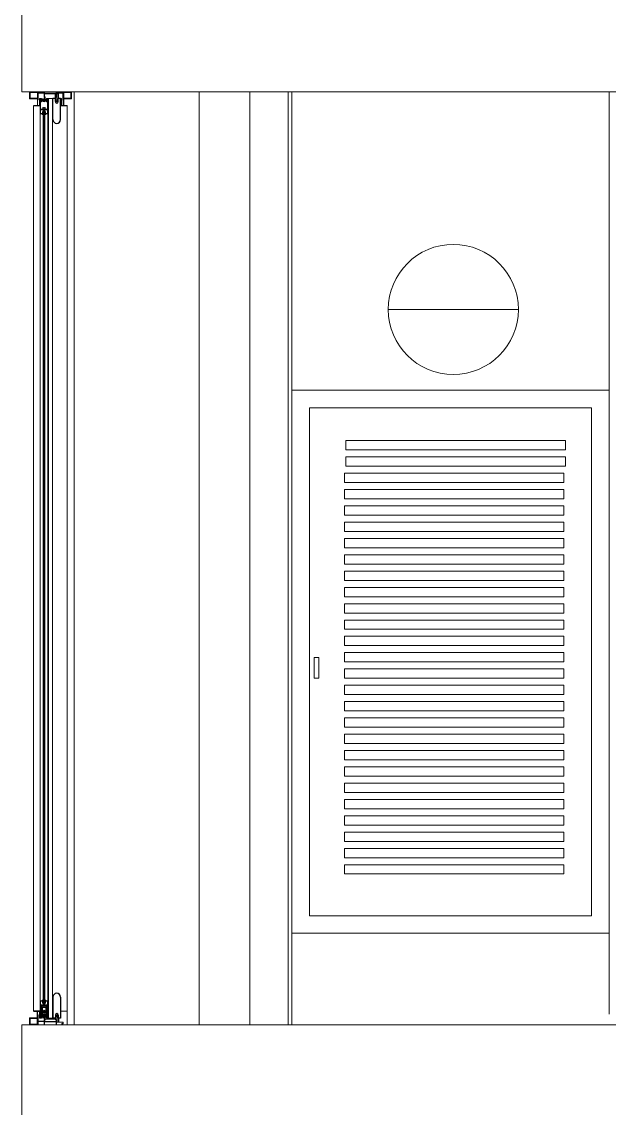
# Model space of a CAD drawing. Extents: x 1270 to 1442, y 932 to 1016.
# Drawn here: x 1407.748 to 1409.424, y 971.89 to 974.988 of the extents above; entities that cross this region are included whole.
import ezdxf

# ---------------------------------------------------------------- set-up
doc = ezdxf.new("R2010")
doc.units = 0
doc.header["$MEASUREMENT"] = 0
for name, color, linetype, lineweight in [('arquitecturapasito', 252, 'Continuous', 5), ('puertas', 34, 'Continuous', 9), ('ventanas', 4, 'Continuous', 9)]:
    doc.layers.add(name, color=color, linetype=linetype, lineweight=lineweight)
for name, color, linetype in [('GUIATAPA', 7, 'Continuous'), ('REFEREN', 1, 'Continuous'), ('VIDRIOS', 4, 'Continuous')]:
    doc.layers.add(name, color=color, linetype=linetype)

msp = doc.modelspace()

# ---------------------------------------------------------------- linework, layer by layer
at = {"layer": 'arquitecturapasito', "color": 252}
for p, q in [((1407.7484, 974.7879), (1407.7484, 975.1879)), ((1407.7484, 974.7879), (1418.9704, 974.7879)), ((1407.8983, 974.7879), (1407.8983, 972.1279)), ((1408.2545, 972.1279), (1408.2545, 974.7879)), ((1408.3983, 974.7879), (1408.3983, 972.1279)), ((1408.5085, 972.1279), (1408.5085, 974.7879)), ((1408.5185, 974.7879), (1408.5185, 972.1279)), ((1408.5186, 972.1279), (1408.5186, 974.7879)), ((1409.4235, 974.7879), (1409.4235, 972.1579)), ((1408.7935, 974.1676), (1409.1643, 974.1676)), ((1407.7484, 972.1279), (1418.9704, 972.1279)), ((1407.7484, 971.7279), (1407.7484, 972.1279))]:
    msp.add_line(p, q, dxfattribs=at)
msp.add_circle((1408.9789, 974.1676), 0.1854, dxfattribs=at)
at = {"layer": 'GUIATAPA'}
for p, q in [((1407.8375, 974.7088), (1407.8375, 974.7689)), ((1407.8442, 974.7689), (1407.8375, 974.7689)), ((1407.8442, 974.76), (1407.8442, 974.7689)), ((1407.8593, 974.7689), (1407.8525, 974.7689)), ((1407.8525, 974.76), (1407.8525, 974.7689)), ((1407.8593, 974.7088), (1407.8593, 974.7689)), ((1407.8375, 972.207), (1407.8375, 972.1469)), ((1407.8593, 972.207), (1407.8593, 972.1469)), ((1407.8442, 972.1557), (1407.8442, 972.1469)), ((1407.8525, 972.1557), (1407.8525, 972.1469)), ((1407.8442, 972.1469), (1407.8375, 972.1469)), ((1407.8593, 972.1469), (1407.8525, 972.1469))]:
    msp.add_line(p, q, dxfattribs=at)
for centre, radius, start, end in [((1407.8484, 974.76), 0.00415, 180, 0), ((1407.8484, 974.7088), 0.0109, 180, 0), ((1407.8484, 972.207), 0.0109, 0, 180), ((1407.8484, 972.1557), 0.00415, 0, 180)]:
    msp.add_arc(centre, radius, start, end, dxfattribs=at)
at = {"layer": 'puertas'}
for p, q in [((1408.5186, 972.3889), (1408.5186, 973.9373)), ((1408.5186, 973.9373), (1409.4228, 973.9373)), ((1409.4228, 972.3889), (1409.4228, 973.9373)), ((1408.5686, 972.4389), (1408.5686, 973.8873)), ((1408.5686, 973.8873), (1409.3728, 973.8873)), ((1409.3728, 972.4389), (1409.3728, 973.8873)), ((1408.6729, 973.7937), (1409.2983, 973.7937)), ((1408.6729, 973.7672), (1408.6729, 973.7937)), ((1409.2983, 973.7937), (1409.2983, 973.7672)), ((1409.2983, 973.7672), (1408.6729, 973.7672)), ((1408.6729, 973.7472), (1409.2983, 973.7472)), ((1408.6729, 973.7207), (1408.6729, 973.7472)), ((1409.2983, 973.7472), (1409.2983, 973.7207)), ((1408.6683, 973.7007), (1409.2937, 973.7007)), ((1408.6683, 973.6742), (1408.6683, 973.7007)), ((1409.2983, 973.7207), (1408.6729, 973.7207)), ((1409.2937, 973.7007), (1409.2937, 973.6742)), ((1409.2937, 973.6742), (1408.6683, 973.6742)), ((1408.6683, 973.6542), (1409.2937, 973.6542)), ((1408.6683, 973.6277), (1408.6683, 973.6542)), ((1409.2937, 973.6542), (1409.2937, 973.6277)), ((1409.2937, 973.6277), (1408.6683, 973.6277)), ((1408.6683, 973.6077), (1409.2937, 973.6077)), ((1408.6683, 973.5812), (1408.6683, 973.6077)), ((1409.2937, 973.6077), (1409.2937, 973.5812)), ((1409.2937, 973.5812), (1408.6683, 973.5812)), ((1408.6683, 973.5612), (1409.2937, 973.5612)), ((1408.6683, 973.5347), (1408.6683, 973.5612)), ((1409.2937, 973.5612), (1409.2937, 973.5347)), ((1409.2937, 973.5347), (1408.6683, 973.5347)), ((1408.6683, 973.5147), (1409.2937, 973.5147)), ((1408.6683, 973.4882), (1408.6683, 973.5147)), ((1409.2937, 973.5147), (1409.2937, 973.4882)), ((1409.2937, 973.4882), (1408.6683, 973.4882)), ((1408.6683, 973.4682), (1409.2937, 973.4682)), ((1408.6683, 973.4417), (1408.6683, 973.4682)), ((1409.2937, 973.4682), (1409.2937, 973.4417)), ((1409.2937, 973.4417), (1408.6683, 973.4417)), ((1408.6683, 973.4217), (1409.2937, 973.4217)), ((1408.6683, 973.3951), (1408.6683, 973.4217)), ((1409.2937, 973.3951), (1408.6683, 973.3951)), ((1409.2937, 973.4217), (1409.2937, 973.3951)), ((1408.6683, 973.3751), (1409.2937, 973.3751)), ((1408.6683, 973.3486), (1408.6683, 973.3751)), ((1409.2937, 973.3751), (1409.2937, 973.3486)), ((1409.2937, 973.3486), (1408.6683, 973.3486)), ((1408.6683, 973.3286), (1409.2937, 973.3286)), ((1408.6683, 973.3021), (1408.6683, 973.3286)), ((1409.2937, 973.3021), (1408.6683, 973.3021)), ((1409.2937, 973.3286), (1409.2937, 973.3021)), ((1408.6683, 973.2821), (1409.2937, 973.2821)), ((1408.6683, 973.2556), (1408.6683, 973.2821)), ((1409.2937, 973.2821), (1409.2937, 973.2556)), ((1409.2937, 973.2556), (1408.6683, 973.2556)), ((1408.6683, 973.2356), (1409.2937, 973.2356)), ((1408.6683, 973.2091), (1408.6683, 973.2356)), ((1409.2937, 973.2091), (1408.6683, 973.2091)), ((1409.2937, 973.2356), (1409.2937, 973.2091)), ((1408.5825, 973.1755), (1408.595, 973.1755)), ((1408.5825, 973.1164), (1408.5825, 973.1755)), ((1408.595, 973.1755), (1408.595, 973.1164)), ((1408.6683, 973.1891), (1409.2937, 973.1891)), ((1408.6683, 973.1626), (1408.6683, 973.1891)), ((1409.2937, 973.1891), (1409.2937, 973.1626)), ((1409.2937, 973.1626), (1408.6683, 973.1626)), ((1408.595, 973.1164), (1408.5825, 973.1164)), ((1408.6683, 973.1426), (1409.2937, 973.1426)), ((1408.6683, 973.1161), (1408.6683, 973.1426)), ((1409.2937, 973.1161), (1408.6683, 973.1161)), ((1409.2937, 973.1426), (1409.2937, 973.1161)), ((1408.6683, 973.0961), (1409.2937, 973.0961)), ((1408.6683, 973.0696), (1408.6683, 973.0961)), ((1409.2937, 973.0961), (1409.2937, 973.0696)), ((1409.2937, 973.0696), (1408.6683, 973.0696)), ((1408.6683, 973.0496), (1409.2937, 973.0496)), ((1408.6683, 973.0231), (1408.6683, 973.0496)), ((1409.2937, 973.0231), (1408.6683, 973.0231)), ((1409.2937, 973.0496), (1409.2937, 973.0231)), ((1408.6683, 973.0031), (1409.2937, 973.0031)), ((1408.6683, 972.9766), (1408.6683, 973.0031)), ((1409.2937, 973.0031), (1409.2937, 972.9766)), ((1409.2937, 972.9766), (1408.6683, 972.9766)), ((1408.6683, 972.9566), (1409.2937, 972.9566)), ((1408.6683, 972.9301), (1408.6683, 972.9566)), ((1409.2937, 972.9301), (1408.6683, 972.9301)), ((1409.2937, 972.9566), (1409.2937, 972.9301)), ((1408.6683, 972.9101), (1409.2937, 972.9101)), ((1408.6683, 972.8836), (1408.6683, 972.9101)), ((1409.2937, 972.9101), (1409.2937, 972.8836)), ((1409.2937, 972.8836), (1408.6683, 972.8836)), ((1408.6683, 972.8636), (1409.2937, 972.8636)), ((1408.6683, 972.8371), (1408.6683, 972.8636)), ((1409.2937, 972.8371), (1408.6683, 972.8371)), ((1409.2937, 972.8636), (1409.2937, 972.8371)), ((1408.6683, 972.8171), (1409.2937, 972.8171)), ((1408.6683, 972.7906), (1408.6683, 972.8171)), ((1409.2937, 972.8171), (1409.2937, 972.7906)), ((1409.2937, 972.7906), (1408.6683, 972.7906)), ((1408.6683, 972.7706), (1409.2937, 972.7706)), ((1408.6683, 972.744), (1408.6683, 972.7706)), ((1409.2937, 972.744), (1408.6683, 972.744)), ((1409.2937, 972.7706), (1409.2937, 972.744)), ((1408.6683, 972.724), (1409.2937, 972.724)), ((1408.6683, 972.6975), (1408.6683, 972.724)), ((1409.2937, 972.724), (1409.2937, 972.6975)), ((1409.2937, 972.6975), (1408.6683, 972.6975)), ((1408.6683, 972.6775), (1409.2937, 972.6775)), ((1408.6683, 972.651), (1408.6683, 972.6775)), ((1409.2937, 972.651), (1408.6683, 972.651)), ((1409.2937, 972.6775), (1409.2937, 972.651)), ((1408.6683, 972.631), (1409.2937, 972.631)), ((1408.6683, 972.6045), (1408.6683, 972.631)), ((1409.2937, 972.631), (1409.2937, 972.6045)), ((1409.2937, 972.6045), (1408.6683, 972.6045)), ((1408.6683, 972.5845), (1409.2937, 972.5845)), ((1408.6683, 972.558), (1408.6683, 972.5845)), ((1409.2937, 972.558), (1408.6683, 972.558)), ((1409.2937, 972.5845), (1409.2937, 972.558)), ((1409.3728, 972.4389), (1408.5686, 972.4389)), ((1409.4228, 972.3889), (1408.5186, 972.3889))]:
    msp.add_line(p, q, dxfattribs=at)
at = {"layer": 'REFEREN'}
for p, q in [((1407.8025, 974.7676), (1407.8025, 974.7607)), ((1407.8033, 974.7676), (1407.8025, 974.7676)), ((1407.8025, 974.7607), (1407.8033, 974.7607)), ((1407.8033, 974.7607), (1407.8033, 974.7676)), ((1407.8204, 974.7607), (1407.8204, 974.7676)), ((1407.8204, 974.7676), (1407.8212, 974.7676)), ((1407.8212, 974.7607), (1407.8204, 974.7607)), ((1407.8212, 974.7676), (1407.8212, 974.7607)), ((1407.8025, 972.1551), (1407.8025, 972.1482)), ((1407.8033, 972.1551), (1407.8025, 972.1551)), ((1407.8033, 972.1482), (1407.8033, 972.1551)), ((1407.8204, 972.1482), (1407.8204, 972.1551)), ((1407.8204, 972.1551), (1407.8212, 972.1551)), ((1407.8212, 972.1551), (1407.8212, 972.1482)), ((1407.8025, 972.1482), (1407.8033, 972.1482)), ((1407.8212, 972.1482), (1407.8204, 972.1482))]:
    msp.add_line(p, q, dxfattribs=at)
for centre, radius, start, end in [((1407.8057, 974.7721), 0.00597, 246.6273, 303.8996), ((1407.8057, 974.7719), 0.00597, 246.6273, 303.8996), ((1407.8057, 974.7715), 0.00597, 246.6273, 303.8996), ((1407.8059, 974.7752), 0.00977, 254.835, 288.7448), ((1407.8058, 974.7773), 0.0122, 258.1832, 285.2584), ((1407.8055, 974.7805), 0.0155, 262.2061, 283.141), ((1407.8061, 974.7863), 0.0216, 262.7637, 277.9281), ((1407.8063, 974.8307), 0.0663, 267.4255, 272.3498), ((1407.839, 976.8997), 2.1358, 269.0443, 269.197), ((1407.8053, 974.6976), 0.0663, 86.7939, 91.7169), ((1407.8052, 974.748), 0.0153, 75.5606, 96.9965), ((1407.8058, 974.7552), 0.00798, 66.1874, 108.0388), ((1407.8058, 974.7531), 0.00979, 70.4331, 104.2887), ((1407.8057, 974.7567), 0.00597, 56.1004, 113.3727), ((1407.8057, 974.7565), 0.00597, 56.1004, 113.3727), ((1407.8057, 974.7562), 0.00597, 56.1004, 113.3727), ((1407.8057, 974.7418), 0.0218, 81.2955, 96.1858), ((1407.8181, 974.7721), 0.00597, 236.1004, 293.3727), ((1407.8181, 974.7719), 0.00597, 236.1004, 293.3727), ((1407.8181, 974.7715), 0.00597, 236.1004, 293.3727), ((1407.8179, 974.7752), 0.00977, 251.2552, 285.165), ((1407.8179, 974.7773), 0.0122, 254.7416, 281.8168), ((1407.8177, 974.7863), 0.0216, 262.0719, 277.2363), ((1407.8175, 974.8307), 0.0663, 267.6502, 272.5745), ((1407.7848, 976.8997), 2.1358, 270.803, 270.9557), ((1407.8185, 974.6976), 0.0663, 88.2831, 93.2061), ((1407.818, 974.7418), 0.0218, 83.8142, 98.7045), ((1407.8186, 974.748), 0.0153, 83.0035, 104.4394), ((1407.818, 974.7552), 0.00798, 71.9612, 113.8126), ((1407.818, 974.7531), 0.00979, 75.7113, 109.5669), ((1407.8181, 974.7567), 0.00597, 66.6273, 123.8996), ((1407.8181, 974.7565), 0.00597, 66.6273, 123.8996), ((1407.8181, 974.7562), 0.00597, 66.6273, 123.8996), ((1407.8183, 974.7805), 0.0155, 256.859, 277.7939), ((1407.8057, 972.1596), 0.00597, 246.6273, 303.8996), ((1407.8057, 972.1594), 0.00597, 246.6273, 303.8996), ((1407.8057, 972.159), 0.00597, 246.6273, 303.8996), ((1407.8059, 972.1627), 0.00977, 254.835, 288.7448), ((1407.8058, 972.1648), 0.0122, 258.1832, 285.2584), ((1407.8055, 972.168), 0.0155, 262.2061, 283.141), ((1407.8061, 972.1738), 0.0216, 262.7637, 277.9281), ((1407.8063, 972.2182), 0.0663, 267.4255, 272.3498), ((1407.839, 974.2872), 2.1358, 269.0443, 269.197), ((1407.8181, 972.1596), 0.00597, 236.1004, 293.3727), ((1407.8181, 972.1594), 0.00597, 236.1004, 293.3727), ((1407.8181, 972.159), 0.00597, 236.1004, 293.3727), ((1407.8179, 972.1627), 0.00977, 251.2552, 285.165), ((1407.8179, 972.1648), 0.0122, 254.7416, 281.8168), ((1407.8177, 972.1738), 0.0216, 262.0719, 277.2363), ((1407.8175, 972.2182), 0.0663, 267.6502, 272.5745), ((1407.7848, 974.2872), 2.1358, 270.803, 270.9557), ((1407.8183, 972.168), 0.0155, 256.859, 277.7939), ((1407.8053, 972.0851), 0.0663, 86.7939, 91.7169), ((1407.8052, 972.1355), 0.0153, 75.5606, 96.9965), ((1407.8058, 972.1427), 0.00798, 66.1874, 108.0388), ((1407.8058, 972.1406), 0.00979, 70.4331, 104.2887), ((1407.8057, 972.1442), 0.00597, 56.1004, 113.3727), ((1407.8057, 972.144), 0.00597, 56.1004, 113.3727), ((1407.8057, 972.1437), 0.00597, 56.1004, 113.3727), ((1407.8057, 972.1293), 0.0218, 81.2955, 96.1858), ((1407.8185, 972.0851), 0.0663, 88.2831, 93.2061), ((1407.818, 972.1293), 0.0218, 83.8142, 98.7045), ((1407.8186, 972.1355), 0.0153, 83.0035, 104.4394), ((1407.818, 972.1427), 0.00798, 71.9612, 113.8126), ((1407.818, 972.1406), 0.00979, 75.7113, 109.5669), ((1407.8181, 972.1442), 0.00597, 66.6273, 123.8996), ((1407.8181, 972.144), 0.00597, 66.6273, 123.8996), ((1407.8181, 972.1437), 0.00597, 66.6273, 123.8996)]:
    msp.add_arc(centre, radius, start, end, dxfattribs=at)
at = {"layer": 'ventanas'}
for p, q in [((1407.7701, 974.7879), (1407.7701, 974.7696)), ((1407.7701, 974.7879), (1407.7934, 974.7879)), ((1407.7721, 974.7859), (1407.7721, 974.7699)), ((1407.7721, 974.7859), (1407.7934, 974.7859)), ((1407.8682, 974.7879), (1407.7934, 974.7879)), ((1407.7934, 974.7859), (1407.7934, 974.7699)), ((1407.8669, 974.7879), (1407.8669, 974.7494)), ((1407.8901, 974.7879), (1407.8682, 974.7879)), ((1407.8682, 974.7859), (1407.8682, 974.7699)), ((1407.8881, 974.7859), (1407.8682, 974.7859)), ((1407.8881, 974.7859), (1407.8881, 974.7699)), ((1407.8901, 974.7879), (1407.8901, 974.7696)), ((1407.7719, 974.7679), (1407.7934, 974.7679)), ((1407.7721, 974.7699), (1407.7934, 974.7699)), ((1407.7934, 974.7679), (1407.7934, 974.7494)), ((1407.7987, 974.7679), (1407.7987, 974.7504)), ((1407.8002, 974.7689), (1407.7997, 974.7689)), ((1407.8007, 974.7689), (1407.8002, 974.7689)), ((1407.8002, 974.7479), (1407.8002, 974.7689)), ((1407.8007, 974.7689), (1407.8007, 974.5827)), ((1407.8231, 974.7689), (1407.8231, 974.5827)), ((1407.8231, 974.7689), (1407.8244, 974.7689)), ((1407.8244, 974.7689), (1407.8244, 974.5827)), ((1407.8244, 974.7689), (1407.8442, 974.7689)), ((1407.8359, 974.7689), (1407.8359, 974.5827)), ((1407.8434, 974.7824), (1407.8534, 974.7824)), ((1407.8434, 974.7689), (1407.8434, 974.7824)), ((1407.8451, 974.7575), (1407.8451, 974.7824)), ((1407.8517, 974.7575), (1407.8517, 974.7824)), ((1407.8534, 974.7689), (1407.8534, 974.7824)), ((1407.8601, 974.7689), (1407.8593, 974.7689)), ((1407.8601, 974.7689), (1407.8601, 974.7479)), ((1407.8601, 974.7689), (1407.8606, 974.7689)), ((1407.8616, 974.7679), (1407.8616, 974.7504)), ((1407.8881, 974.7699), (1407.8682, 974.7699)), ((1407.8682, 974.7679), (1407.8682, 974.7494)), ((1407.8883, 974.7679), (1407.8682, 974.7679)), ((1407.7824, 974.7479), (1407.7824, 974.5827)), ((1407.8002, 974.7479), (1407.7824, 974.7479)), ((1407.8002, 974.7479), (1407.7824, 974.7479)), ((1407.7977, 974.7494), (1407.7834, 974.7494)), ((1407.8066, 974.7249), (1407.8059, 974.7249)), ((1407.8064, 974.7262), (1407.8066, 974.7262)), ((1407.8071, 974.7257), (1407.8071, 974.7254)), ((1407.8142, 974.7339), (1407.8096, 974.7339)), ((1407.8167, 974.7254), (1407.8167, 974.7257)), ((1407.8172, 974.7262), (1407.8174, 974.7262)), ((1407.8179, 974.7249), (1407.8172, 974.7249)), ((1407.8601, 974.7479), (1407.8779, 974.7479)), ((1407.8626, 974.7494), (1407.8769, 974.7494)), ((1407.8779, 974.7479), (1407.8779, 974.5827)), ((1407.7824, 974.5827), (1407.7824, 974.0572)), ((1407.8007, 974.5827), (1407.8007, 974.0572)), ((1407.8231, 974.5827), (1407.8231, 974.0572)), ((1407.8244, 974.5827), (1407.8244, 974.0572)), ((1407.8359, 974.5827), (1407.8359, 974.0572)), ((1407.8779, 974.5827), (1407.8779, 974.0572)), ((1407.7824, 974.0572), (1407.7824, 972.717)), ((1407.8007, 974.0572), (1407.8007, 972.717)), ((1407.8231, 974.0572), (1407.8231, 972.717)), ((1407.8244, 974.0572), (1407.8244, 972.717)), ((1407.8359, 974.0572), (1407.8359, 972.717)), ((1407.8779, 974.0572), (1407.8779, 972.717)), ((1407.7824, 972.717), (1407.7824, 972.1679)), ((1407.8007, 972.717), (1407.8007, 972.2805)), ((1407.8231, 972.717), (1407.8231, 972.2805)), ((1407.8244, 972.717), (1407.8244, 972.1469)), ((1407.8359, 972.717), (1407.8359, 972.1469)), ((1407.8779, 972.717), (1407.8779, 972.1279)), ((1407.7824, 972.2805), (1407.7824, 972.1675)), ((1407.8007, 972.2805), (1407.8007, 972.1469)), ((1407.8231, 972.2805), (1407.8231, 972.1469)), ((1407.8066, 972.1965), (1407.8059, 972.1965)), ((1407.8064, 972.1952), (1407.8066, 972.1952)), ((1407.8071, 972.1957), (1407.8071, 972.196)), ((1407.8142, 972.1875), (1407.8096, 972.1875)), ((1407.8167, 972.196), (1407.8167, 972.1957)), ((1407.8179, 972.1965), (1407.8172, 972.1965)), ((1407.8172, 972.1952), (1407.8174, 972.1952)), ((1407.8002, 972.1679), (1407.7824, 972.1679)), ((1407.8002, 972.1679), (1407.7824, 972.1679)), ((1407.7824, 972.1679), (1407.7824, 972.1674)), ((1407.7977, 972.1664), (1407.7834, 972.1664)), ((1407.7921, 972.1279), (1407.7921, 972.1664)), ((1407.7934, 972.1279), (1407.7934, 972.1664)), ((1407.7987, 972.1479), (1407.7987, 972.1654)), ((1407.8002, 972.1469), (1407.8002, 972.1679)), ((1407.8002, 972.1469), (1407.8002, 972.1679)), ((1407.8452, 972.1546), (1407.8452, 972.1427)), ((1407.8516, 972.1546), (1407.8516, 972.1366)), ((1407.8593, 972.1669), (1407.8779, 972.1669)), ((1407.7701, 972.1279), (1407.7701, 972.1462)), ((1407.7701, 972.1279), (1407.7921, 972.1279)), ((1407.7719, 972.1479), (1407.7921, 972.1479)), ((1407.7721, 972.1299), (1407.7721, 972.1459)), ((1407.7721, 972.1459), (1407.7921, 972.1459)), ((1407.7721, 972.1299), (1407.7921, 972.1299)), ((1407.8682, 972.1279), (1407.7921, 972.1279)), ((1407.8006, 972.1469), (1407.7994, 972.1469)), ((1407.8015, 972.1469), (1407.7994, 972.1469)), ((1407.8002, 972.1469), (1407.7997, 972.1469)), ((1407.8007, 972.1469), (1407.8002, 972.1469)), ((1407.8002, 972.1469), (1407.8006, 972.1469)), ((1407.8139, 972.1417), (1407.8139, 972.1386)), ((1407.815, 972.1426), (1407.814, 972.1419)), ((1407.8142, 972.1383), (1407.846, 972.137)), ((1407.845, 972.1439), (1407.8152, 972.1439)), ((1407.8152, 972.1439), (1407.8152, 972.1431)), ((1407.8223, 972.1469), (1407.8244, 972.1469)), ((1407.8359, 972.1469), (1407.8244, 972.1469)), ((1407.8375, 972.1469), (1407.8359, 972.1469)), ((1407.843, 972.1469), (1407.843, 972.1439)), ((1407.845, 972.1431), (1407.845, 972.1439)), ((1407.8463, 972.1419), (1407.8452, 972.1426)), ((1407.8463, 972.1373), (1407.8463, 972.1417)), ((1407.8538, 972.1469), (1407.8538, 972.1364)), ((1407.8629, 972.1279), (1407.8779, 972.1279))]:
    msp.add_line(p, q, dxfattribs=at)
at = {"layer": 'ventanas', "color": 7}
for p, q in [((1407.7936, 974.7651), (1407.7936, 974.7874)), ((1407.7941, 974.7879), (1407.7944, 974.7879)), ((1407.7949, 974.7874), (1407.7949, 974.7859)), ((1407.7954, 974.7854), (1407.8119, 974.7854)), ((1407.8124, 974.7859), (1407.8124, 974.7874)), ((1407.8129, 974.7879), (1407.8132, 974.7879)), ((1407.8137, 974.7874), (1407.8137, 974.7844)), ((1407.8465, 974.7844), (1407.8465, 974.7874)), ((1407.847, 974.7879), (1407.8473, 974.7879)), ((1407.8478, 974.7874), (1407.8478, 974.7859)), ((1407.8483, 974.7854), (1407.8649, 974.7854)), ((1407.8654, 974.7859), (1407.8654, 974.7874)), ((1407.8659, 974.7879), (1407.8662, 974.7879)), ((1407.8667, 974.7874), (1407.8667, 974.7651)), ((1407.7944, 974.7646), (1407.7941, 974.7646)), ((1407.7949, 974.7836), (1407.7949, 974.7651)), ((1407.8119, 974.7841), (1407.7954, 974.7841)), ((1407.801, 974.7684), (1407.801, 974.7254)), ((1407.8041, 974.7689), (1407.8015, 974.7689)), ((1407.8023, 974.7609), (1407.8023, 974.7674)), ((1407.8023, 974.7394), (1407.8023, 974.7589)), ((1407.8028, 974.7679), (1407.8031, 974.7679)), ((1407.8031, 974.7604), (1407.8028, 974.7604)), ((1407.8028, 974.7594), (1407.8041, 974.7594)), ((1407.8036, 974.7674), (1407.8036, 974.7669)), ((1407.8036, 974.7614), (1407.8036, 974.7609)), ((1407.8046, 974.7669), (1407.8046, 974.7684)), ((1407.8046, 974.7599), (1407.8046, 974.7614)), ((1407.8087, 974.7607), (1407.8087, 974.7682)), ((1407.8119, 974.7596), (1407.8087, 974.7607)), ((1407.8091, 974.7686), (1407.8096, 974.7686)), ((1407.81, 974.7682), (1407.81, 974.7655)), ((1407.8102, 974.7651), (1407.8107, 974.7647)), ((1407.815, 974.7607), (1407.8119, 974.7596)), ((1407.8124, 974.7735), (1407.8124, 974.7836)), ((1407.8136, 974.7722), (1407.8126, 974.7732)), ((1407.8131, 974.7647), (1407.8136, 974.7651)), ((1407.8137, 974.7821), (1407.8137, 974.7741)), ((1407.8137, 974.7655), (1407.8137, 974.7718)), ((1407.8139, 974.7737), (1407.8149, 974.7727)), ((1407.8142, 974.7839), (1407.846, 974.7839)), ((1407.846, 974.7826), (1407.8142, 974.7826)), ((1407.815, 974.7724), (1407.815, 974.7607)), ((1407.8192, 974.7684), (1407.8192, 974.7669)), ((1407.8192, 974.7614), (1407.8192, 974.7599)), ((1407.8223, 974.7689), (1407.8197, 974.7689)), ((1407.8197, 974.7594), (1407.821, 974.7594)), ((1407.8202, 974.7669), (1407.8202, 974.7674)), ((1407.8202, 974.7609), (1407.8202, 974.7614)), ((1407.8207, 974.7679), (1407.821, 974.7679)), ((1407.821, 974.7604), (1407.8207, 974.7604)), ((1407.8215, 974.7674), (1407.8215, 974.7609)), ((1407.8215, 974.7589), (1407.8215, 974.7394)), ((1407.8228, 974.7254), (1407.8228, 974.7684)), ((1407.8452, 974.7607), (1407.8452, 974.7724)), ((1407.8484, 974.7596), (1407.8452, 974.7607)), ((1407.8454, 974.7727), (1407.8464, 974.7737)), ((1407.8465, 974.7741), (1407.8465, 974.7821)), ((1407.8465, 974.7718), (1407.8465, 974.7655)), ((1407.8477, 974.7732), (1407.8467, 974.7722)), ((1407.8467, 974.7651), (1407.8472, 974.7647)), ((1407.8478, 974.7836), (1407.8478, 974.7735)), ((1407.8649, 974.7841), (1407.8483, 974.7841)), ((1407.8515, 974.7607), (1407.8484, 974.7596)), ((1407.8496, 974.7647), (1407.8501, 974.7651)), ((1407.8502, 974.7655), (1407.8502, 974.7682)), ((1407.8506, 974.7686), (1407.8511, 974.7686)), ((1407.8515, 974.7682), (1407.8515, 974.7607)), ((1407.8654, 974.7651), (1407.8654, 974.7836)), ((1407.8662, 974.7646), (1407.8659, 974.7646)), ((1407.8015, 974.7249), (1407.8066, 974.7249)), ((1407.8023, 974.7267), (1407.8023, 974.7364)), ((1407.808, 974.7389), (1407.8028, 974.7389)), ((1407.8028, 974.7369), (1407.8114, 974.7369)), ((1407.8066, 974.7262), (1407.8028, 974.7262)), ((1407.8071, 974.7254), (1407.8071, 974.7257)), ((1407.8085, 974.741), (1407.8085, 974.7394)), ((1407.8101, 974.7434), (1407.8097, 974.7434)), ((1407.8098, 974.7394), (1407.8098, 974.741)), ((1407.8135, 974.7389), (1407.8103, 974.7389)), ((1407.8117, 974.737), (1407.8119, 974.7372)), ((1407.8119, 974.7372), (1407.8121, 974.737)), ((1407.8124, 974.7369), (1407.821, 974.7369)), ((1407.8141, 974.7434), (1407.8137, 974.7434)), ((1407.814, 974.741), (1407.814, 974.7394)), ((1407.8153, 974.7394), (1407.8153, 974.741)), ((1407.821, 974.7389), (1407.8158, 974.7389)), ((1407.8167, 974.7257), (1407.8167, 974.7254)), ((1407.821, 974.7262), (1407.8172, 974.7262)), ((1407.8172, 974.7249), (1407.8223, 974.7249)), ((1407.8215, 974.7364), (1407.8215, 974.7267)), ((1407.801, 972.196), (1407.801, 972.1474)), ((1407.8066, 972.1965), (1407.8015, 972.1965)), ((1407.8023, 972.185), (1407.8023, 972.1947)), ((1407.8028, 972.1952), (1407.8065, 972.1952)), ((1407.8114, 972.1845), (1407.8028, 972.1845)), ((1407.8065, 972.1952), (1407.8066, 972.1952)), ((1407.8071, 972.1957), (1407.8071, 972.196)), ((1407.8119, 972.1842), (1407.8117, 972.1844)), ((1407.8121, 972.1844), (1407.8119, 972.1842)), ((1407.821, 972.1845), (1407.8124, 972.1845)), ((1407.8167, 972.196), (1407.8167, 972.1957)), ((1407.8223, 972.1965), (1407.8172, 972.1965)), ((1407.8172, 972.1952), (1407.821, 972.1952)), ((1407.8215, 972.1947), (1407.8215, 972.185)), ((1407.8228, 972.1474), (1407.8228, 972.196)), ((1407.7936, 972.1284), (1407.7936, 972.1557)), ((1407.7941, 972.1562), (1407.7944, 972.1562)), ((1407.7949, 972.1557), (1407.7949, 972.1395)), ((1407.8023, 972.1814), (1407.8023, 972.182)), ((1407.8023, 972.1569), (1407.8023, 972.1794)), ((1407.8023, 972.1484), (1407.8023, 972.1549)), ((1407.8028, 972.1825), (1407.808, 972.1825)), ((1407.8035, 972.1809), (1407.8028, 972.1809)), ((1407.8028, 972.1799), (1407.8035, 972.1799)), ((1407.8041, 972.1564), (1407.8028, 972.1564)), ((1407.8028, 972.1554), (1407.8031, 972.1554)), ((1407.8036, 972.1549), (1407.8036, 972.1544)), ((1407.804, 972.1804), (1407.804, 972.1804)), ((1407.8046, 972.1544), (1407.8046, 972.1559)), ((1407.8085, 972.182), (1407.8085, 972.1804)), ((1407.8087, 972.155), (1407.8119, 972.1562)), ((1407.8087, 972.1476), (1407.8087, 972.155)), ((1407.8097, 972.178), (1407.8101, 972.178)), ((1407.8098, 972.1804), (1407.8098, 972.182)), ((1407.8103, 972.1825), (1407.8135, 972.1825)), ((1407.8119, 972.1562), (1407.815, 972.155)), ((1407.8137, 972.178), (1407.8141, 972.178)), ((1407.814, 972.182), (1407.814, 972.1804)), ((1407.815, 972.155), (1407.815, 972.1434)), ((1407.8153, 972.1804), (1407.8153, 972.182)), ((1407.8158, 972.1825), (1407.821, 972.1825)), ((1407.8192, 972.1559), (1407.8192, 972.1544)), ((1407.821, 972.1564), (1407.8197, 972.1564)), ((1407.8198, 972.1804), (1407.8198, 972.1804)), ((1407.8202, 972.1544), (1407.8202, 972.1549)), ((1407.821, 972.1809), (1407.8203, 972.1809)), ((1407.8203, 972.1799), (1407.821, 972.1799)), ((1407.8207, 972.1554), (1407.821, 972.1554)), ((1407.8215, 972.182), (1407.8215, 972.1814)), ((1407.8215, 972.1794), (1407.8215, 972.1569)), ((1407.8215, 972.1549), (1407.8215, 972.1484)), ((1407.8452, 972.155), (1407.8484, 972.1562)), ((1407.8452, 972.1434), (1407.8452, 972.155)), ((1407.8484, 972.1562), (1407.8515, 972.155)), ((1407.8515, 972.155), (1407.8515, 972.1476)), ((1407.7961, 972.1279), (1407.7941, 972.1279)), ((1407.7949, 972.1372), (1407.7949, 972.1297)), ((1407.7954, 972.139), (1407.8119, 972.1383)), ((1407.812, 972.137), (1407.7954, 972.1377)), ((1407.7954, 972.1292), (1407.7961, 972.1292)), ((1407.7966, 972.1287), (1407.7966, 972.1284)), ((1407.8015, 972.1469), (1407.8041, 972.1469)), ((1407.8031, 972.1479), (1407.8028, 972.1479)), ((1407.8036, 972.1489), (1407.8036, 972.1484)), ((1407.8046, 972.1474), (1407.8046, 972.1489)), ((1407.8096, 972.1472), (1407.8091, 972.1472)), ((1407.81, 972.1502), (1407.81, 972.1476)), ((1407.8107, 972.1511), (1407.8102, 972.1506)), ((1407.8124, 972.1388), (1407.8124, 972.1422)), ((1407.8124, 972.1284), (1407.8124, 972.1365)), ((1407.8126, 972.1426), (1407.8136, 972.1436)), ((1407.8132, 972.1279), (1407.8129, 972.1279)), ((1407.8136, 972.1506), (1407.8131, 972.1511)), ((1407.8137, 972.1439), (1407.8137, 972.1502)), ((1407.8137, 972.1417), (1407.8137, 972.1387)), ((1407.8137, 972.1364), (1407.8137, 972.1284)), ((1407.8149, 972.143), (1407.8139, 972.142)), ((1407.8142, 972.1382), (1407.846, 972.1369)), ((1407.8461, 972.1356), (1407.8143, 972.1369)), ((1407.8192, 972.1489), (1407.8192, 972.1474)), ((1407.8197, 972.1469), (1407.8223, 972.1469)), ((1407.8202, 972.1484), (1407.8202, 972.1489)), ((1407.821, 972.1479), (1407.8207, 972.1479)), ((1407.8464, 972.142), (1407.8454, 972.143)), ((1407.8465, 972.1502), (1407.8465, 972.1439)), ((1407.8465, 972.1374), (1407.8465, 972.1417)), ((1407.8465, 972.1284), (1407.8465, 972.1351)), ((1407.8472, 972.1511), (1407.8467, 972.1506)), ((1407.8467, 972.1436), (1407.8477, 972.1426)), ((1407.8473, 972.1279), (1407.847, 972.1279)), ((1407.8478, 972.1422), (1407.8478, 972.1373)), ((1407.8478, 972.135), (1407.8478, 972.1284)), ((1407.8483, 972.1368), (1407.8662, 972.1359)), ((1407.8649, 972.1345), (1407.8484, 972.1355)), ((1407.8501, 972.1506), (1407.8496, 972.1511)), ((1407.8502, 972.1476), (1407.8502, 972.1502)), ((1407.8511, 972.1472), (1407.8506, 972.1472)), ((1407.8624, 972.1284), (1407.8624, 972.1317)), ((1407.8629, 972.1322), (1407.8649, 972.1322)), ((1407.8632, 972.1279), (1407.8629, 972.1279)), ((1407.8637, 972.1279), (1407.8637, 972.1279)), ((1407.8662, 972.1309), (1407.8642, 972.1309)), ((1407.8654, 972.1327), (1407.8654, 972.134)), ((1407.8667, 972.1354), (1407.8667, 972.1314))]:
    msp.add_line(p, q, dxfattribs=at)
at = {"layer": 'ventanas', "linetype": 'Continuous'}
for p, q in [((1407.7987, 974.7678), (1407.7998, 974.7689)), ((1407.7987, 974.7669), (1407.8002, 974.7684)), ((1407.7987, 974.766), (1407.8002, 974.7675)), ((1407.7987, 974.7652), (1407.8002, 974.7667)), ((1407.7987, 974.7643), (1407.8002, 974.7658)), ((1407.7987, 974.7634), (1407.8002, 974.7649)), ((1407.7987, 974.7625), (1407.8002, 974.764)), ((1407.7987, 974.7616), (1407.8002, 974.7631)), ((1407.7987, 974.7607), (1407.8002, 974.7622)), ((1407.7987, 974.7599), (1407.8002, 974.7614)), ((1407.7987, 974.759), (1407.8002, 974.7605)), ((1407.7987, 974.7581), (1407.8002, 974.7596)), ((1407.7987, 974.7572), (1407.8002, 974.7587)), ((1407.7987, 974.7563), (1407.8002, 974.7578)), ((1407.7987, 974.7554), (1407.8002, 974.7569)), ((1407.7987, 974.7545), (1407.8002, 974.756)), ((1407.7987, 974.7537), (1407.8002, 974.7552)), ((1407.7987, 974.7528), (1407.8002, 974.7543)), ((1407.8601, 974.7682), (1407.8607, 974.7689)), ((1407.8601, 974.7673), (1407.8613, 974.7685)), ((1407.8601, 974.7664), (1407.8616, 974.7679)), ((1407.8601, 974.7655), (1407.8616, 974.767)), ((1407.8601, 974.7647), (1407.8616, 974.7662)), ((1407.8601, 974.7638), (1407.8616, 974.7653)), ((1407.8601, 974.7629), (1407.8616, 974.7644)), ((1407.8601, 974.762), (1407.8616, 974.7635)), ((1407.8601, 974.7611), (1407.8616, 974.7626)), ((1407.8601, 974.7602), (1407.8616, 974.7617)), ((1407.8601, 974.7594), (1407.8616, 974.7609)), ((1407.8601, 974.7585), (1407.8616, 974.76)), ((1407.8601, 974.7576), (1407.8616, 974.7591)), ((1407.8601, 974.7567), (1407.8616, 974.7582)), ((1407.8601, 974.7558), (1407.8616, 974.7573)), ((1407.8601, 974.7549), (1407.8616, 974.7564)), ((1407.8601, 974.7541), (1407.8616, 974.7556)), ((1407.8601, 974.7532), (1407.8616, 974.7547)), ((1407.8601, 974.7523), (1407.8616, 974.7538)), ((1407.7824, 974.748), (1407.7838, 974.7494)), ((1407.7832, 974.7479), (1407.7847, 974.7494)), ((1407.7841, 974.7479), (1407.7856, 974.7494)), ((1407.785, 974.7479), (1407.7865, 974.7494)), ((1407.7858, 974.7479), (1407.7873, 974.7494)), ((1407.7867, 974.7479), (1407.7882, 974.7494)), ((1407.7876, 974.7479), (1407.7891, 974.7494)), ((1407.7885, 974.7479), (1407.79, 974.7494)), ((1407.7894, 974.7479), (1407.7909, 974.7494)), ((1407.7903, 974.7479), (1407.7918, 974.7494)), ((1407.7911, 974.7479), (1407.7926, 974.7494)), ((1407.792, 974.7479), (1407.7935, 974.7494)), ((1407.7929, 974.7479), (1407.7944, 974.7494)), ((1407.7938, 974.7479), (1407.7953, 974.7494)), ((1407.7947, 974.7479), (1407.7962, 974.7494)), ((1407.7956, 974.7479), (1407.7971, 974.7494)), ((1407.7964, 974.7479), (1407.798, 974.7494)), ((1407.7973, 974.7479), (1407.8002, 974.7507)), ((1407.7982, 974.7479), (1407.8002, 974.7499)), ((1407.7987, 974.7519), (1407.8002, 974.7534)), ((1407.7987, 974.751), (1407.8002, 974.7525)), ((1407.7987, 974.7501), (1407.8002, 974.7516)), ((1407.7991, 974.7479), (1407.8002, 974.749)), ((1407.8, 974.7479), (1407.8002, 974.7481)), ((1407.8601, 974.7514), (1407.8616, 974.7529)), ((1407.8601, 974.7505), (1407.8616, 974.752)), ((1407.8601, 974.7496), (1407.8616, 974.7511)), ((1407.8601, 974.7488), (1407.8616, 974.7503)), ((1407.8601, 974.7479), (1407.8619, 974.7497)), ((1407.861, 974.7479), (1407.8625, 974.7494)), ((1407.8618, 974.7479), (1407.8633, 974.7494)), ((1407.8627, 974.7479), (1407.8642, 974.7494)), ((1407.8636, 974.7479), (1407.8651, 974.7494)), ((1407.8645, 974.7479), (1407.866, 974.7494)), ((1407.8654, 974.7479), (1407.8669, 974.7494)), ((1407.8663, 974.7479), (1407.8678, 974.7494)), ((1407.8672, 974.7479), (1407.8687, 974.7494)), ((1407.868, 974.7479), (1407.8695, 974.7494)), ((1407.8689, 974.7479), (1407.8704, 974.7494)), ((1407.8698, 974.7479), (1407.8713, 974.7494)), ((1407.8707, 974.7479), (1407.8722, 974.7494)), ((1407.8716, 974.7479), (1407.8731, 974.7494)), ((1407.8725, 974.7479), (1407.874, 974.7494)), ((1407.8733, 974.7479), (1407.8748, 974.7494)), ((1407.8742, 974.7479), (1407.8757, 974.7494)), ((1407.8751, 974.7479), (1407.8766, 974.7494)), ((1407.876, 974.7479), (1407.8773, 974.7492)), ((1407.8769, 974.7479), (1407.8778, 974.7488)), ((1407.8778, 974.7479), (1407.8779, 974.748)), ((1407.7824, 972.1678), (1407.7838, 972.1664)), ((1407.7832, 972.1679), (1407.7847, 972.1664)), ((1407.7841, 972.1679), (1407.7856, 972.1664)), ((1407.785, 972.1679), (1407.7865, 972.1664)), ((1407.7858, 972.1679), (1407.7873, 972.1664)), ((1407.7867, 972.1679), (1407.7882, 972.1664)), ((1407.7876, 972.1679), (1407.7891, 972.1664)), ((1407.7885, 972.1679), (1407.79, 972.1664)), ((1407.7894, 972.1679), (1407.7909, 972.1664)), ((1407.7903, 972.1679), (1407.7918, 972.1664)), ((1407.7911, 972.1679), (1407.7926, 972.1664)), ((1407.792, 972.1679), (1407.7935, 972.1664)), ((1407.7929, 972.1679), (1407.7944, 972.1664)), ((1407.7938, 972.1679), (1407.7953, 972.1664)), ((1407.7947, 972.1679), (1407.7962, 972.1664)), ((1407.7956, 972.1679), (1407.7971, 972.1664)), ((1407.7964, 972.1679), (1407.798, 972.1663)), ((1407.7973, 972.1679), (1407.8002, 972.165)), ((1407.7982, 972.1679), (1407.8002, 972.1659)), ((1407.7987, 972.1656), (1407.8002, 972.1641)), ((1407.7987, 972.1647), (1407.8002, 972.1632)), ((1407.7987, 972.1638), (1407.8002, 972.1623)), ((1407.7987, 972.163), (1407.8002, 972.1615)), ((1407.7987, 972.1621), (1407.8002, 972.1606)), ((1407.7987, 972.1612), (1407.8002, 972.1597)), ((1407.7987, 972.1603), (1407.8002, 972.1588)), ((1407.7987, 972.1594), (1407.8002, 972.1579)), ((1407.7987, 972.1585), (1407.8002, 972.157)), ((1407.7987, 972.1577), (1407.8002, 972.1562)), ((1407.7987, 972.1568), (1407.8002, 972.1553)), ((1407.7987, 972.1559), (1407.8002, 972.1544)), ((1407.7987, 972.155), (1407.8002, 972.1535)), ((1407.7987, 972.1541), (1407.8002, 972.1526)), ((1407.7987, 972.1532), (1407.8002, 972.1517)), ((1407.7987, 972.1523), (1407.8002, 972.1508)), ((1407.7991, 972.1679), (1407.8002, 972.1668)), ((1407.8, 972.1679), (1407.8002, 972.1676)), ((1407.7987, 972.1515), (1407.8002, 972.15)), ((1407.7987, 972.1506), (1407.8002, 972.1491)), ((1407.7987, 972.1497), (1407.8002, 972.1482)), ((1407.7987, 972.1488), (1407.8002, 972.1473)), ((1407.7987, 972.1479), (1407.7998, 972.1469))]:
    msp.add_line(p, q, dxfattribs=at)
at = {"layer": 'ventanas', "color": 4}
for p, q in [((1407.8099, 974.7329), (1407.8099, 974.5827)), ((1407.8109, 974.5827), (1407.8109, 974.7337)), ((1407.8119, 974.5827), (1407.8119, 974.7339)), ((1407.8129, 974.5827), (1407.8129, 974.7337)), ((1407.8139, 974.5827), (1407.8139, 974.7329)), ((1407.8099, 974.5827), (1407.8099, 974.0572)), ((1407.8109, 974.0572), (1407.8109, 974.5827)), ((1407.8119, 974.0572), (1407.8119, 974.5827)), ((1407.8129, 974.0572), (1407.8129, 974.5827)), ((1407.8139, 974.0572), (1407.8139, 974.5827)), ((1407.8099, 974.0572), (1407.8099, 972.717)), ((1407.8109, 974.0572), (1407.8109, 972.717)), ((1407.8119, 972.717), (1407.8119, 974.0572)), ((1407.8129, 974.0572), (1407.8129, 972.717)), ((1407.8139, 972.717), (1407.8139, 974.0572)), ((1407.8099, 972.717), (1407.8099, 972.2805)), ((1407.8109, 972.717), (1407.8109, 972.1891)), ((1407.8119, 972.2805), (1407.8119, 972.717)), ((1407.8129, 972.717), (1407.8129, 972.1891)), ((1407.8139, 972.3012), (1407.8139, 972.717)), ((1407.8099, 972.1899), (1407.8099, 972.2805)), ((1407.8119, 972.2805), (1407.8119, 972.1889)), ((1407.8139, 972.3012), (1407.8139, 972.1899))]:
    msp.add_line(p, q, dxfattribs=at)
at = {"layer": 'ventanas', "color": 7}
for centre, radius, start, end in [((1407.7941, 974.7874), 0.0005, 90, 180), ((1407.7944, 974.7874), 0.0005, 0, 90), ((1407.7954, 974.7859), 0.0005, 180, 270), ((1407.8119, 974.7859), 0.0005, 270, 360), ((1407.8129, 974.7874), 0.0005, 90, 180), ((1407.8132, 974.7874), 0.0005, 0, 90), ((1407.847, 974.7874), 0.0005, 90, 180), ((1407.8473, 974.7874), 0.0005, 0, 90), ((1407.8483, 974.7859), 0.0005, 180, 270), ((1407.8649, 974.7859), 0.0005, 270, 360), ((1407.8659, 974.7874), 0.0005, 90, 180), ((1407.8662, 974.7874), 0.0005, 0, 90), ((1407.7941, 974.7651), 0.0005, 180, 270), ((1407.7944, 974.7651), 0.0005, 270, 0), ((1407.7954, 974.7836), 0.0005, 90, 180), ((1407.8015, 974.7684), 0.0005, 90, 180), ((1407.8028, 974.7674), 0.0005, 90, 180), ((1407.8028, 974.7609), 0.0005, 180, 270), ((1407.8028, 974.7589), 0.0005, 90, 180), ((1407.8031, 974.7674), 0.0005, 0, 90), ((1407.8031, 974.7609), 0.0005, 270, 0), ((1407.8041, 974.7669), 0.0005, 180, 0), ((1407.8041, 974.7614), 0.0005, 0, 180), ((1407.8041, 974.7684), 0.0005, 0, 90), ((1407.8041, 974.7599), 0.0005, 270, 0), ((1407.8091, 974.7682), 0.0004, 90, 180), ((1407.8096, 974.7682), 0.0004, 360, 90), ((1407.8105, 974.7655), 0.0005, 180, 225), ((1407.8119, 974.7629), 0.00185, 132.409, 47.591), ((1407.8104, 974.7645), 0.0003, 312.409, 45), ((1407.8119, 974.7836), 0.0005, 0, 90), ((1407.8129, 974.7735), 0.0005, 180, 225), ((1407.8133, 974.7645), 0.0003, 135, 227.591), ((1407.8132, 974.7718), 0.0005, 360, 45), ((1407.8132, 974.7655), 0.0005, 315, 0), ((1407.8142, 974.7844), 0.0005, 180, 270), ((1407.8142, 974.7821), 0.0005, 90, 180), ((1407.8142, 974.7741), 0.0005, 180, 225), ((1407.8145, 974.7724), 0.0005, 0, 45), ((1407.8197, 974.7684), 0.0005, 90, 180), ((1407.8197, 974.7669), 0.0005, 180, 0), ((1407.8197, 974.7614), 0.0005, 0, 180), ((1407.8197, 974.7599), 0.0005, 180, 270), ((1407.8207, 974.7674), 0.0005, 90, 180), ((1407.8207, 974.7609), 0.0005, 180, 270), ((1407.821, 974.7674), 0.0005, 360, 90), ((1407.821, 974.7609), 0.0005, 270, 0), ((1407.821, 974.7589), 0.0005, 0, 90), ((1407.8223, 974.7684), 0.0005, 0, 90), ((1407.8457, 974.7724), 0.0005, 135, 180), ((1407.846, 974.7844), 0.0005, 270, 360), ((1407.846, 974.7821), 0.0005, 0, 90), ((1407.846, 974.7741), 0.0005, 315, 360), ((1407.847, 974.7718), 0.0005, 135, 180), ((1407.847, 974.7655), 0.0005, 180, 225), ((1407.8484, 974.7629), 0.00185, 132.409, 47.591), ((1407.8469, 974.7645), 0.0003, 312.409, 45), ((1407.8473, 974.7735), 0.0005, 315, 0), ((1407.8483, 974.7836), 0.0005, 90, 180), ((1407.8498, 974.7645), 0.0003, 135, 227.591), ((1407.8497, 974.7655), 0.0005, 315, 360), ((1407.8506, 974.7682), 0.0004, 90, 180), ((1407.8511, 974.7682), 0.0004, 360, 90), ((1407.8649, 974.7836), 0.0005, 0, 90), ((1407.8659, 974.7651), 0.0005, 180, 270), ((1407.8662, 974.7651), 0.0005, 270, 0), ((1407.8015, 974.7254), 0.0005, 180, 270), ((1407.8028, 974.7394), 0.0005, 180, 270), ((1407.8028, 974.7364), 0.0005, 90, 180), ((1407.8028, 974.7267), 0.0005, 180, 270), ((1407.8066, 974.7257), 0.0005, 0, 90), ((1407.8066, 974.7254), 0.0005, 270, 360), ((1407.808, 974.7394), 0.00049, 270, 0), ((1407.8119, 974.741), 0.0034, 139.0673, 180), ((1407.8097, 974.7429), 0.0005, 90, 139.0673), ((1407.8119, 974.741), 0.0021, 133.9694, 180), ((1407.8103, 974.7394), 0.00049, 180, 270), ((1407.8101, 974.7429), 0.000517, 313.9694, 90), ((1407.8114, 974.7374), 0.0005, 270, 314.5721), ((1407.8124, 974.7374), 0.0005, 225.4279, 270), ((1407.8137, 974.7429), 0.000517, 90, 226.0306), ((1407.8119, 974.741), 0.0021, 0, 46.0306), ((1407.8135, 974.7394), 0.00049, 270, 0), ((1407.8141, 974.7429), 0.0005, 40.9327, 90), ((1407.8119, 974.741), 0.0034, 360, 40.9327), ((1407.8158, 974.7394), 0.00049, 180, 270), ((1407.8172, 974.7257), 0.0005, 90, 180), ((1407.8172, 974.7254), 0.0005, 180, 270), ((1407.821, 974.7394), 0.0005, 270, 0), ((1407.821, 974.7364), 0.0005, 360, 90), ((1407.821, 974.7267), 0.0005, 270, 0), ((1407.8223, 974.7254), 0.0005, 270, 360), ((1407.8015, 972.196), 0.0005, 90, 180), ((1407.8028, 972.1947), 0.0005, 90, 180), ((1407.8028, 972.185), 0.0005, 180, 270), ((1407.8066, 972.196), 0.0005, 0, 90), ((1407.8066, 972.1957), 0.0005, 270, 360), ((1407.8114, 972.184), 0.0005, 45.4279, 90), ((1407.8124, 972.184), 0.0005, 90, 134.5721), ((1407.8172, 972.196), 0.0005, 90, 180), ((1407.8172, 972.1957), 0.0005, 180, 270), ((1407.821, 972.1947), 0.0005, 360, 90), ((1407.821, 972.185), 0.0005, 270, 0), ((1407.8223, 972.196), 0.0005, 0, 90), ((1407.7941, 972.1557), 0.0005, 90, 180), ((1407.7944, 972.1557), 0.0005, 0, 90), ((1407.8028, 972.182), 0.0005, 90, 180), ((1407.8028, 972.1814), 0.0005, 180, 270), ((1407.8028, 972.1794), 0.00049, 90, 180), ((1407.8028, 972.1569), 0.0005, 180, 270), ((1407.8028, 972.1549), 0.0005, 90, 180), ((1407.8031, 972.1549), 0.0005, 0, 90), ((1407.8035, 972.1804), 0.0005, 0, 90), ((1407.8035, 972.1804), 0.00049, 270, 0), ((1407.8041, 972.1544), 0.0005, 180, 0), ((1407.8041, 972.1559), 0.0005, 0, 90), ((1407.808, 972.182), 0.00049, 0, 90), ((1407.8119, 972.1804), 0.0034, 180, 220.9327), ((1407.8097, 972.1785), 0.0005, 220.9327, 270), ((1407.8103, 972.182), 0.00049, 90, 180), ((1407.8119, 972.1804), 0.0021, 180, 226.0306), ((1407.8119, 972.1529), 0.00185, 312.409, 227.591), ((1407.8101, 972.1785), 0.000517, 270, 46.0306), ((1407.8137, 972.1785), 0.000517, 133.9694, 270), ((1407.8119, 972.1804), 0.0021, 313.9694, 360), ((1407.8135, 972.182), 0.00049, 0, 90), ((1407.8141, 972.1785), 0.0005, 270, 319.0673), ((1407.8119, 972.1804), 0.0034, 319.0673, 0), ((1407.8158, 972.182), 0.00049, 90, 180), ((1407.8197, 972.1559), 0.0005, 90, 180), ((1407.8197, 972.1544), 0.0005, 180, 0), ((1407.8203, 972.1804), 0.0005, 90, 180), ((1407.8203, 972.1804), 0.00049, 180, 270), ((1407.8207, 972.1549), 0.0005, 90, 180), ((1407.821, 972.182), 0.0005, 360, 90), ((1407.821, 972.1814), 0.0005, 270, 0), ((1407.821, 972.1794), 0.00049, 0, 90), ((1407.821, 972.1569), 0.0005, 270, 0), ((1407.821, 972.1549), 0.0005, 0, 90), ((1407.8484, 972.1529), 0.00185, 312.409, 227.591), ((1407.7941, 972.1284), 0.0005, 180, 270), ((1407.7954, 972.1395), 0.0005, 180, 267.6577), ((1407.7954, 972.1372), 0.0005, 87.6577, 180), ((1407.7954, 972.1297), 0.0005, 180, 270), ((1407.7961, 972.1287), 0.0005, 0, 90), ((1407.7961, 972.1284), 0.0005, 270, 360), ((1407.8015, 972.1474), 0.0005, 180, 270), ((1407.8028, 972.1484), 0.0005, 180, 270), ((1407.8031, 972.1484), 0.0005, 270, 360), ((1407.8041, 972.1489), 0.0005, 0, 180), ((1407.8041, 972.1474), 0.0005, 270, 0), ((1407.8091, 972.1476), 0.0004, 180, 270), ((1407.8096, 972.1476), 0.0004, 270, 0), ((1407.8105, 972.1502), 0.0005, 135, 180), ((1407.8104, 972.1513), 0.0003, 315, 47.591), ((1407.8119, 972.1388), 0.0005, 267.6577, 0), ((1407.8119, 972.1365), 0.0005, 0, 87.6577), ((1407.8129, 972.1422), 0.0005, 135, 180), ((1407.8129, 972.1284), 0.0005, 180, 270), ((1407.8133, 972.1513), 0.0003, 132.409, 225), ((1407.8132, 972.1284), 0.0005, 270, 0), ((1407.8132, 972.1502), 0.0005, 360, 45), ((1407.8132, 972.1439), 0.0005, 315, 0), ((1407.8142, 972.1417), 0.0005, 135, 180), ((1407.8142, 972.1387), 0.0005, 180, 267.6577), ((1407.8142, 972.1364), 0.0005, 87.6577, 180), ((1407.8145, 972.1434), 0.0005, 315, 360), ((1407.8197, 972.1489), 0.0005, 0, 180), ((1407.8197, 972.1474), 0.0005, 180, 270), ((1407.8207, 972.1484), 0.0005, 180, 270), ((1407.821, 972.1484), 0.0005, 270, 0), ((1407.8223, 972.1474), 0.0005, 270, 0), ((1407.8457, 972.1434), 0.0005, 180, 225), ((1407.846, 972.1374), 0.0005, 267.6577, 0), ((1407.846, 972.1351), 0.0005, 0, 87.6577), ((1407.846, 972.1417), 0.0005, 360, 45), ((1407.847, 972.1502), 0.0005, 135, 180), ((1407.847, 972.1439), 0.0005, 180, 225), ((1407.847, 972.1284), 0.0005, 180, 270), ((1407.8469, 972.1513), 0.0003, 315, 47.591), ((1407.8473, 972.1284), 0.0005, 270, 0), ((1407.8473, 972.1422), 0.0005, 360, 45), ((1407.8483, 972.1373), 0.0005, 180, 267.025), ((1407.8483, 972.135), 0.0005, 86.3116, 180), ((1407.8498, 972.1513), 0.0003, 132.409, 225), ((1407.8497, 972.1502), 0.0005, 0, 45), ((1407.8506, 972.1476), 0.0004, 180, 270), ((1407.8511, 972.1476), 0.0004, 270, 0), ((1407.8629, 972.1317), 0.0005, 90, 180), ((1407.8629, 972.1284), 0.0005, 180, 270), ((1407.8653, 972.1291), 0.00204, 122.4165, 218.6589), ((1407.8649, 972.134), 0.0005, 0, 86.3116), ((1407.8649, 972.1327), 0.0005, 270, 0), ((1407.8662, 972.1354), 0.0005, 0, 87.025), ((1407.8662, 972.1314), 0.0005, 270, 0)]:
    msp.add_arc(centre, radius, start, end, dxfattribs=at)
at = {"layer": 'ventanas'}
for centre, radius, start, end in [((1407.772, 974.7698), 0.00191, 173.8359, 273.0344), ((1407.8, 974.7675), 0.00136, 103.6839, 166.3161), ((1407.8606, 974.7679), 0.001, 0, 90), ((1407.8882, 974.7698), 0.00191, 266.9656, 6.1641), ((1407.7834, 974.7483), 0.00112, 92.4486, 200.1712), ((1407.7977, 974.7504), 0.001, 270, 0), ((1407.8105, 974.7291), 0.00626, 222.5068, 264.3631), ((1407.7624, 974.7468), 0.0485, 334.8674, 344.0172), ((1407.8066, 974.7257), 0.0005, 0, 89.6311), ((1407.8066, 974.7254), 0.0005, 270, 360), ((1407.8096, 974.7334), 0.0005, 90, 174.3462), ((1407.8133, 974.7291), 0.00626, 275.6369, 317.4932), ((1407.8142, 974.7334), 0.0005, 5.6538, 90), ((1407.8614, 974.7468), 0.0485, 195.9828, 205.1326), ((1407.8172, 974.7257), 0.000499, 90.2799, 179.911), ((1407.8172, 974.7254), 0.0005, 180, 270), ((1407.8626, 974.7504), 0.001, 180, 270), ((1407.8767, 974.7482), 0.0012, 345.1862, 82.1939), ((1407.8105, 972.1923), 0.00626, 95.6369, 137.4932), ((1407.7624, 972.1746), 0.0485, 15.9828, 25.1326), ((1407.8066, 972.196), 0.0005, 0, 90), ((1407.8066, 972.1957), 0.0005, 270.3689, 360), ((1407.8096, 972.188), 0.0005, 185.6538, 270), ((1407.8133, 972.1923), 0.00626, 42.5068, 84.3631), ((1407.8142, 972.188), 0.0005, 270, 354.3462), ((1407.8614, 972.1746), 0.0485, 154.8674, 164.0172), ((1407.8172, 972.196), 0.0005, 90, 180), ((1407.8172, 972.1957), 0.000499, 180.089, 269.7201), ((1407.7834, 972.1674), 0.001, 180, 270), ((1407.7977, 972.1654), 0.001, 0, 90), ((1407.842, 972.1596), 0.00597, 291.8218, 303.8996), ((1407.842, 972.1594), 0.00597, 291.8218, 303.8996), ((1407.842, 972.1591), 0.00597, 291.8218, 303.8996), ((1407.8422, 972.1627), 0.00977, 281.9899, 288.7448), ((1407.8421, 972.1649), 0.0122, 279.9024, 285.2584), ((1407.8417, 972.1681), 0.0155, 279.1683, 283.141), ((1407.8423, 972.1738), 0.0216, 274.9622, 277.9281), ((1407.8426, 972.2183), 0.0663, 271.3898, 272.3498), ((1407.8752, 974.2873), 2.1358, 269.1673, 269.197), ((1407.8548, 972.1596), 0.00597, 236.1004, 248.1782), ((1407.8548, 972.1594), 0.00597, 236.1004, 248.1782), ((1407.8548, 972.1591), 0.00597, 236.1004, 248.1782), ((1407.8546, 972.1627), 0.00977, 251.2552, 258.0101), ((1407.8547, 972.1649), 0.0122, 254.7416, 260.0976), ((1407.8551, 972.1681), 0.0155, 256.859, 260.8317), ((1407.8545, 972.1738), 0.0216, 262.0719, 265.0378), ((1407.8542, 972.2183), 0.0663, 267.6502, 268.6102), ((1407.8216, 974.2873), 2.1358, 270.803, 270.8327), ((1407.772, 972.146), 0.00191, 86.9656, 186.1641), ((1407.7997, 972.1479), 0.001, 180, 270), ((1407.8142, 972.1417), 0.0003, 135, 180), ((1407.8142, 972.1386), 0.0003, 180, 267.6577), ((1407.8145, 972.1431), 0.0007, 315, 360), ((1407.8416, 972.0851), 0.0663, 86.7939, 87.754), ((1407.842, 972.1293), 0.0218, 81.2955, 84.2333), ((1407.8415, 972.1355), 0.0153, 75.5606, 79.8039), ((1407.8421, 972.1427), 0.00798, 66.1874, 74.6505), ((1407.842, 972.1406), 0.00979, 70.4331, 77.2009), ((1407.842, 972.1443), 0.00597, 56.1004, 68.1782), ((1407.842, 972.144), 0.00597, 56.1004, 68.1782), ((1407.842, 972.1437), 0.00597, 56.1004, 68.1782), ((1407.8457, 972.1431), 0.0007, 180, 225), ((1407.846, 972.1373), 0.0003, 267.6577, 0), ((1407.846, 972.1417), 0.0003, 0, 45), ((1407.8552, 972.0851), 0.0663, 92.246, 93.2061), ((1407.8548, 972.1293), 0.0218, 95.7667, 98.7045), ((1407.8553, 972.1355), 0.0153, 100.1961, 104.4394), ((1407.8547, 972.1427), 0.00798, 105.3495, 113.8126), ((1407.8548, 972.1406), 0.00979, 102.7991, 109.5669), ((1407.8548, 972.1443), 0.00597, 111.8218, 123.8996), ((1407.8548, 972.144), 0.00597, 111.8218, 123.8996), ((1407.8548, 972.1437), 0.00597, 111.8218, 123.8996)]:
    msp.add_arc(centre, radius, start, end, dxfattribs=at)
at = {"layer": 'ventanas', "color": 4}
for centre, start, end in [((1407.8119, 974.7313), 37.6612, 142.4595), ((1407.8119, 972.1914), 217.5405, 322.3388)]:
    msp.add_arc(centre, 0.00252, start, end, dxfattribs=at)
at = {"layer": 'ventanas'}
msp.add_solid([(1407.794, 972.1384), (1407.794, 972.1389), (1407.7955, 972.1387)], dxfattribs=at)
at = {"layer": 'VIDRIOS', "color": 4}
for p, q in [((1407.8024, 972.1792), (1407.8024, 972.1571)), ((1407.8049, 972.1797), (1407.8029, 972.1797)), ((1407.8029, 972.1566), (1407.8049, 972.1566)), ((1407.8054, 972.1783), (1407.8054, 972.1792)), ((1407.8054, 972.1571), (1407.8054, 972.158)), ((1407.8179, 972.1778), (1407.8059, 972.1778)), ((1407.8059, 972.1585), (1407.8179, 972.1585)), ((1407.8069, 972.1778), (1407.8069, 972.1585)), ((1407.8076, 972.1585), (1407.8076, 972.1553)), ((1407.8083, 972.1548), (1407.8117, 972.1561)), ((1407.8119, 972.1678), (1407.8099, 972.1666)), ((1407.8099, 972.1666), (1407.8099, 972.1643)), ((1407.8099, 972.1643), (1407.8119, 972.1632)), ((1407.8139, 972.1666), (1407.8119, 972.1678)), ((1407.8119, 972.1632), (1407.8139, 972.1643)), ((1407.8119, 972.1585), (1407.8119, 972.1561)), ((1407.8119, 972.1585), (1407.8119, 972.1561)), ((1407.8121, 972.1561), (1407.8155, 972.1548)), ((1407.8139, 972.1643), (1407.8139, 972.1666)), ((1407.8161, 972.1553), (1407.8161, 972.1585)), ((1407.8169, 972.1778), (1407.8169, 972.1585)), ((1407.8184, 972.1792), (1407.8184, 972.1783)), ((1407.8184, 972.158), (1407.8184, 972.1571)), ((1407.8209, 972.1797), (1407.8189, 972.1797)), ((1407.8189, 972.1566), (1407.8209, 972.1566)), ((1407.8214, 972.1571), (1407.8214, 972.1792))]:
    msp.add_line(p, q, dxfattribs=at)
msp.add_circle((1407.8119, 972.1655), 0.004, dxfattribs=at)
for centre, start, end in [((1407.8029, 972.1792), 90, 180), ((1407.8029, 972.1571), 180, 270), ((1407.8049, 972.1792), 0, 90), ((1407.8049, 972.1571), 270, 0), ((1407.8059, 972.1783), 180, 270), ((1407.8059, 972.158), 90, 180), ((1407.8081, 972.1553), 180, 290.2041), ((1407.8119, 972.1556), 69.7959, 110.2041), ((1407.8156, 972.1553), 249.7959, 0), ((1407.8179, 972.1783), 270, 0), ((1407.8179, 972.158), 0, 90), ((1407.8189, 972.1792), 90, 180), ((1407.8189, 972.1571), 180, 270), ((1407.8209, 972.1792), 0, 90), ((1407.8209, 972.1571), 270, 0)]:
    msp.add_arc(centre, 0.0005, start, end, dxfattribs=at)

doc.saveas('drawing.dxf')
